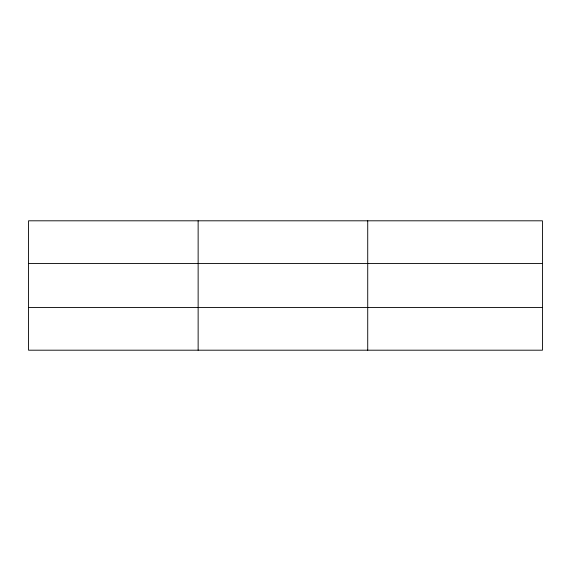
<?xml version="1.0" encoding="UTF-8"?>
<svg xmlns="http://www.w3.org/2000/svg" width="571" height="571" viewBox="0 0 571 571"><rect width="100%" height="100%" fill="white"/><g stroke="black" fill="none" stroke-linecap="round" stroke-linejoin="round"><path stroke-width="0.86" d="M198.137 350.194L198.137 220.806M367.724 350.194L367.724 220.806M542.45 263.502L542.45 220.806L28.55 220.806L28.55 350.194L542.45 350.194L542.45 263.502L28.55 263.502M28.55 307.498L542.45 307.498"/></g></svg>
